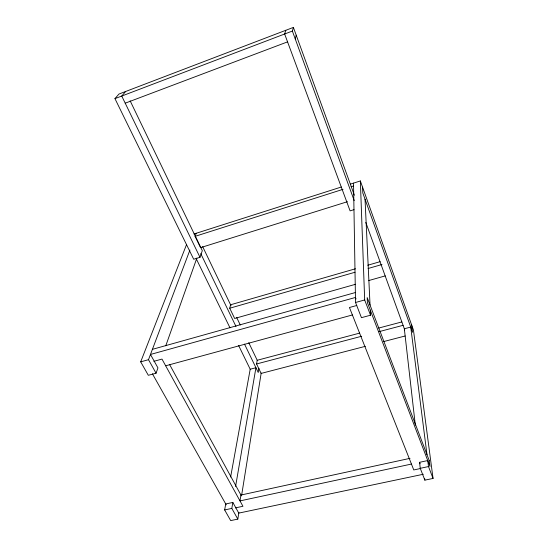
<?xml version="1.0" encoding="UTF-8"?>
<svg xmlns="http://www.w3.org/2000/svg" width="548" height="548" viewBox="0 0 548 548"><rect width="100%" height="100%" fill="white"/><g stroke="black" fill="none" stroke-linecap="round" stroke-linejoin="round"><path stroke-width="0.82" d="M423.309 474.26L238.777 513.106L232.845 502.441L225.735 503.968L224.646 509.935L230.694 520.6L237.818 519.114L238.901 512.359M241.6 495.474L261.184 373.058M258.923 368.325L258.231 372.482L244.511 344.103M237.818 519.114L231.818 508.407L232.845 502.441M235.578 486.473L255.93 367.722L250.203 369.222L230.619 477.048M365.406 346.315L261.129 373.421L256.574 363.968L257.211 360.269L359.694 333.102M355.59 284.275L234.66 318.47L229.722 308.223L230.578 304.777L355.447 268.78M295.249 38.97L296.208 35.182M354.227 200.643L292.365 31.058L293.386 27.4L118.964 94.044L114.95 98.633L193.697 259.252L199.999 257.307L202.301 250.676L130.143 100.825M285.803 30.298L284.645 33.997L350.097 210.87L354.022 209.658M186.471 244.751L140.692 361.851L148.316 375.298L156.064 373.202L157.947 367.893L150.474 354.467L355.447 297.461L356.036 298.975M165.777 345.795L196.855 258.087M156.064 373.202L148.501 359.694L189.909 250.066M195.047 236.462L196.253 233.263M125.65 91.489L121.745 96.044L199.999 257.307M114.95 98.633L292.365 31.058M125.204 103.182L287.563 41.867M193.985 233.989L341.315 187.019M350.282 184.162L360.351 180.95L413.445 330.047L433.05 478.438L424.864 480.144L420.254 468.314L419.569 462.313L427.735 460.553L428.502 466.56L433.05 478.438M195.095 236.339L343.021 189.327M351.145 186.745L353.583 185.971M347.459 201.691L200.547 247.655L195.458 237.092M367.763 265.232L380.086 261.677M229.722 308.223L354.981 272.267M368.078 268.506L381.997 264.513M368.756 280.549L385.21 275.897M152.406 349.343L355.364 292.543M140.692 361.851L148.501 359.694M370.277 310.093L370.523 315.216L361.454 317.669L355.529 302.489L364.673 299.962L360.351 180.95M153.844 361.324L161.982 359.084L242.949 506.284L235.428 507.88M356.789 305.483L349.439 307.503L413.774 469.951L420.268 468.567M165.674 365.79L352.391 314.963M378.702 328.06L401.848 321.929M256.574 363.968L361.694 336.239M379.079 331.65L403.081 325.32M383.614 341.582L405.13 335.993M410.014 458.347L240.935 495.036L239.99 500.906L411.438 464.06M224.646 509.935L231.818 508.407M420.254 468.314L428.502 466.56M152.392 373.763L226.221 504.838M169.551 364.441L241.401 495.885M196.191 258.629L229.989 327.834M238.627 345.521L250.265 369.359M200.753 253.608L235.983 326.464M202.657 246.6L231.064 305.798M236.599 317.326L240.291 325.019M248.778 342.699L257.259 360.379M419.569 462.313L420.145 463.793M364.673 299.962L370.523 315.216M293.386 27.4L354.378 195.239M365.79 222.413L404.746 329.917M411.63 324.95L412.582 332.266L362.81 192.965L362.564 187.163M426.988 454.662L410.733 327.088L404.328 328.766L415.322 425.138M424.666 478.445L424.864 480.144M365.036 199.198L370.044 305.078M353.535 183.121L355.529 302.489M429.235 460.573L367.194 297.598L367.4 302.558L430.009 466.499L429.235 460.573"/></g></svg>
